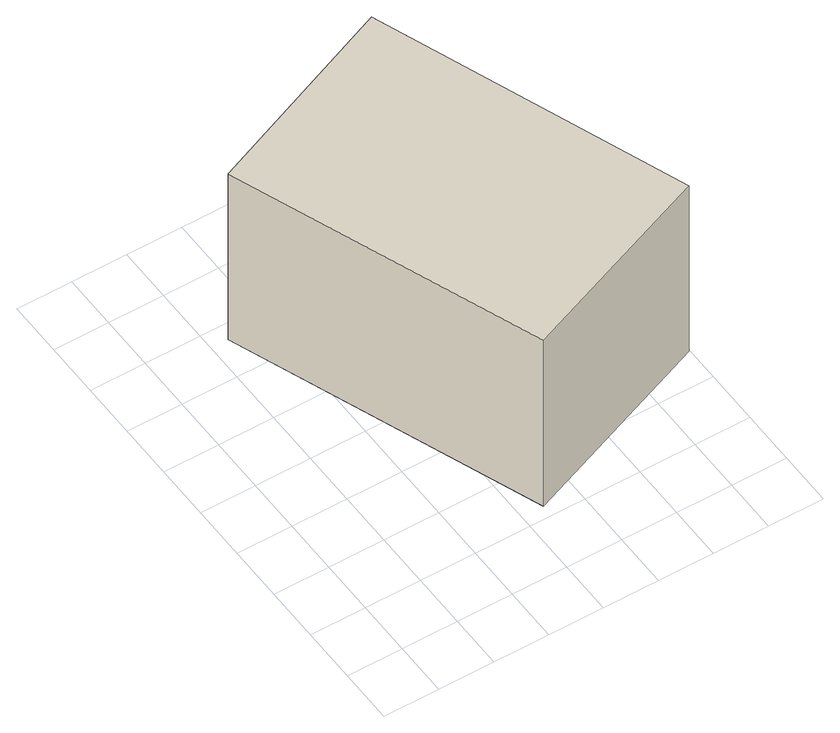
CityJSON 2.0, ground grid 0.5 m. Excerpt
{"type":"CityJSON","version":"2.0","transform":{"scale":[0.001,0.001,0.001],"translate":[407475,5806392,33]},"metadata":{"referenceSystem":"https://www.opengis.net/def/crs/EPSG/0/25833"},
"CityObjects":{
"building1":{"type":"Building","attributes":{"Gemeindeschluessel":"11000009","BezugspunktDach":"2200","function":"31001_2520","measuredHeight":1.87,"storeysAboveGround":1},"address":[{"country":"Germany","locality":"Berlin","thoroughfareNumber":"5","thoroughfareName":"Am Langen See"}],"geometry":[{"type":"Solid","lod":"1","boundaries":[[[[0,1,2,3]],[[4,5,6,7]],[[4,7,3,2]],[[5,4,2,1]],[[6,5,1,0]],[[7,6,0,3]]]]}]}
},
"vertices":[
[1697,613,2840],[3490,1316,2840],[2449,4084,2840],[656,3355,2840],[2449,4084,970],[3490,1316,970],[1697,613,970],[656,3355,970]
]}
